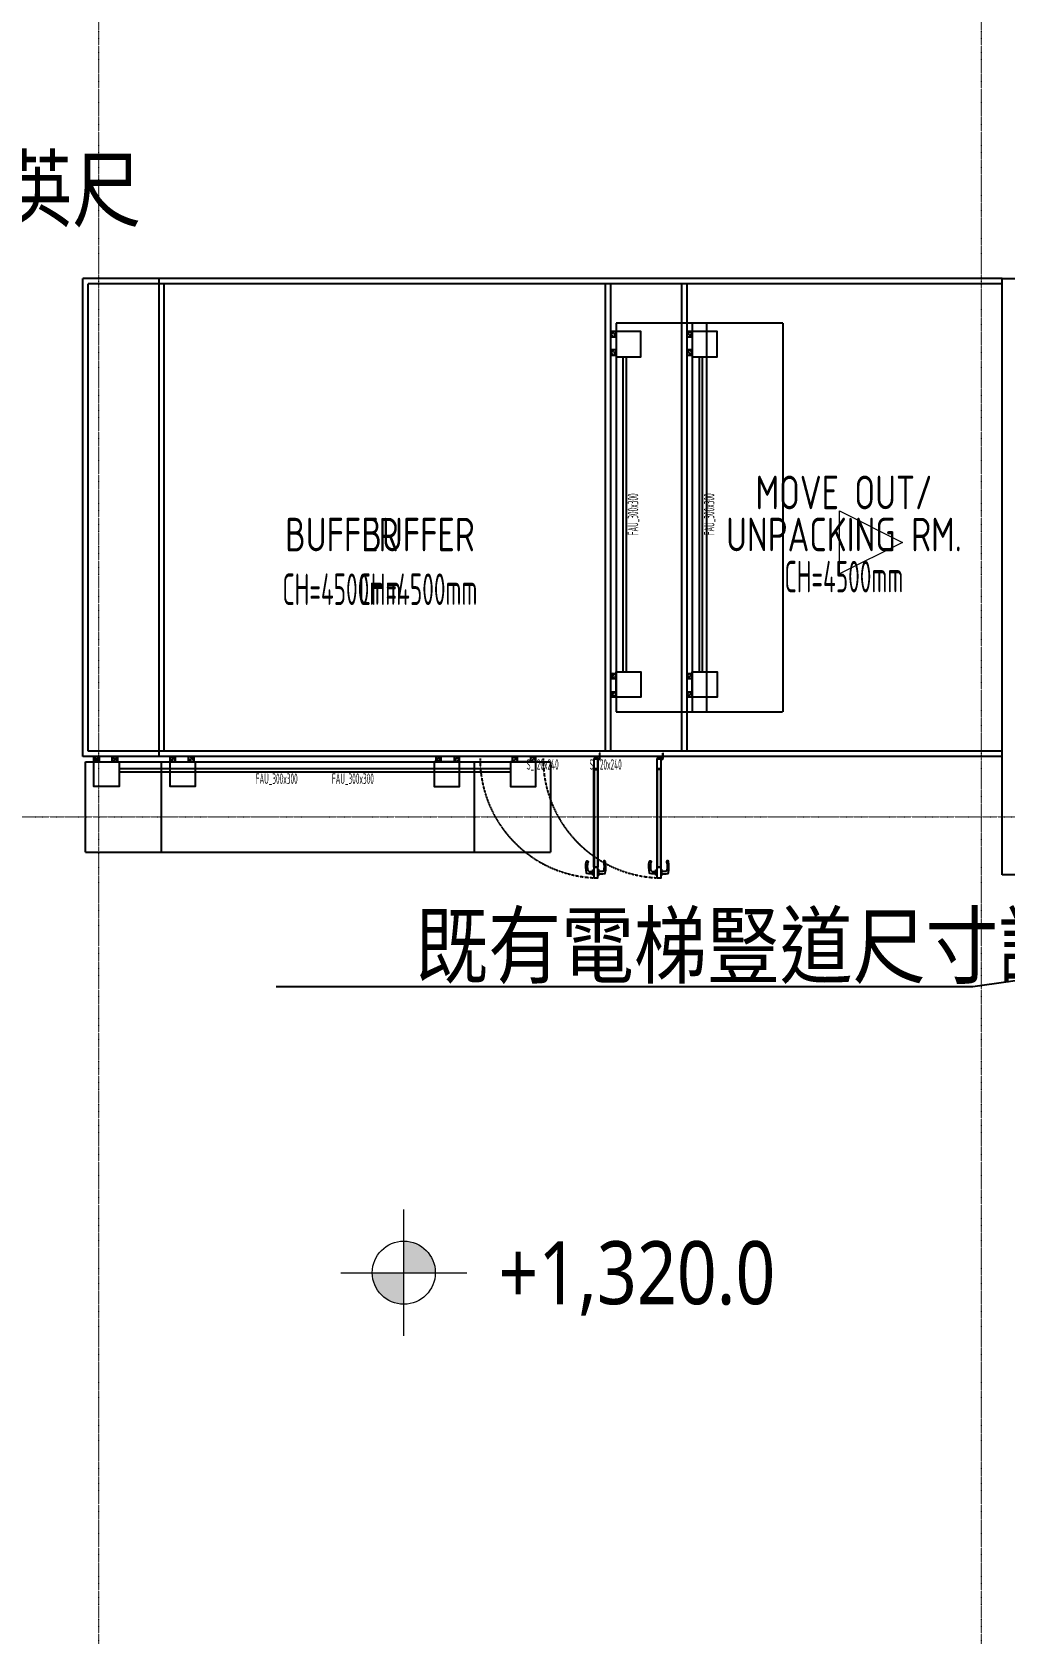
# Model space of a CAD drawing. Extents: x -32000 to 290600, y -29000 to 131250.
# Drawn here: x 226167 to 235425, y 37225 to 52470 of the extents above; entities that cross this region are included whole.
import ezdxf
from ezdxf.enums import TextEntityAlignment as Align

# ---------------------------------------------------------------- set-up
doc = ezdxf.new("R2010")
doc.units = 0
doc.header["$LTSCALE"] = 10
for name, pattern in [('H12PL3$0$JJP_三點線', [0.9, 0.3, -0.15, 0, -0.15, 0, -0.15, 0, -0.15]), ('XFDP30$0$HIDDEN', [0.3, 0.2, -0.1]), ('XFDP30$0$HIDDEN2', [0.1875, 0.125, -0.0625]), ('XFM7P30ICA$0$H12PL3$0$JJP_三點線', [0.9, 0.3, -0.15, 0, -0.15, 0, -0.15, 0, -0.15]), ('XFM7P30ICA$0$XFDP30$0$HIDDEN', [0.3, 0.2, -0.1]), ('XFM7P30ICA$0$XFDP30$0$HIDDEN2', [0.1875, 0.125, -0.0625])]:
    doc.linetypes.add(name, pattern=pattern)
for name, color, linetype in [('H12PL3$0$A-ZONE', 252, 'Continuous'), ('H12PL3$0$S-GRID', 252, 'Continuous'), ('XFDP30$0$A-CR-TT2', 1, 'Continuous'), ('XFDP30$0$A-CR-TXT', 2, 'Continuous'), ('XFDP30$0$A-Door (50K)', 2, 'Continuous'), ('XFDP30$0$A-Door-Col', 9, 'Continuous'), ('XFDP30$0$A-W-P1S (50K)', 2, 'Continuous'), ('XFDP30$0$A-W-P2D (50K)', 2, 'Continuous'), ('XFM7P30ICA$0$H12PL3$0$A-TEXT-修改說明', 252, 'Continuous'), ('XFM7P30ICA$0$H12PL3$0$Hattch', 252, 'Continuous'), ('XFM7P30ICA$0$H12PL3$0$S-GRID', 252, 'Continuous'), ('XFM7P30ICA$0$H12PL3$0$S-SLAB-SHOW', 252, 'Continuous'), ('XFM7P30ICA$0$XFDP30$0$A-CR-TT2', 1, 'Continuous'), ('XFM7P30ICA$0$XFDP30$0$A-CR-TXT', 2, 'Continuous'), ('XFM7P30ICA$0$XFDP30$0$A-Door (50K)', 2, 'Continuous'), ('XFM7P30ICA$0$XFDP30$0$A-Door-Col', 9, 'Continuous'), ('XFM7P30ICA$0$XFDP30$0$A-W-P1S (50K)', 2, 'Continuous'), ('XFM7P30ICA$0$XFDP30$0$A-W-P2D (50K)', 2, 'Continuous')]:
    doc.layers.add(name, color=color, linetype=linetype)
doc.styles.add('H12PL3$0$Standard', font='', dxfattribs={"width": 0.8})
doc.styles.add('XFDP30$0$AA-TXT', font='isocp.shx', dxfattribs={"width": 0.8, "bigfont": 'china.shx'})
doc.styles.add('XFM7P30ICA$0$H12PL3$0$dim-txt', font='isocp.shx', dxfattribs={"width": 0.7, "bigfont": 'chineset.shx'})
doc.styles.add('XFM7P30ICA$0$H12PL3$0$Standard', font='isocp.shx', dxfattribs={"bigfont": 'chineset.shx'})
doc.styles.add('XFM7P30ICA$0$XFDP30$0$AA-TXT', font='isocp.shx', dxfattribs={"width": 0.8, "bigfont": 'china.shx'})
doc.styles.get('H12PL3$0$Standard').set_extended_font_data('Microsoft JhengHei')
doc.dimstyles.new('XFM7P30ICA$0$H12PL3$0$ARCH-dim-200MM', dxfattribs={"dimscale": 200, "dimtxt": 0.3, "dimasz": 0.1, "dimexe": 0.1, "dimexo": 0.1, "dimgap": 0.05, "dimtad": 1, "dimdec": 0, "dimlfac": 10, "dimrnd": 0.5, "dimdsep": 46, "dimtxsty": 'XFM7P30ICA$0$H12PL3$0$dim-txt', "dimblk": 'XFM7P30ICA$0$H12PL3$0$_Dot', "dimcen": 2, "dimclrd": 256, "dimclre": 256, "dimclrt": 256, "dimadec": 0, "dimazin": 0, "dimtfac": 1, "dimtix": 1, "dimtmove": 2, "dimatfit": 3, "dimldrblk": 'XFM7P30ICA$0$H12PL3$0$_OBLIQUE', "dimfxl": 1, "dimtvp": 1, "dimtolj": 1, "dimarcsym": 0})
pattern_1 = [(45, (-7.8503, 41.1287), (-2.24506, 2.24506), []), (45, (-5.6053, 41.1287), (-2.24506, 2.24506), [1.5875, -0.79375])]
pattern_2 = [(45, (9.6497, 41.1277), (-2.24506, 2.24506), []), (45, (11.8947, 41.1277), (-2.24506, 2.24506), [1.5875, -0.79375])]
pattern_3 = [(135, (307.8503, 41.1287), (2.24506, 2.24506), []), (135, (305.6053, 41.1287), (2.24506, 2.24506), [1.5875, -0.79375])]
pattern_4 = [(135, (290.3503, 41.1277), (2.24506, 2.24506), []), (135, (288.1053, 41.1277), (2.24506, 2.24506), [1.5875, -0.79375])]

# ---------------------------------------------------------------- blocks, each defined once
blk = doc.blocks.new('XFDP30$0$GAD2205')
blk.add_lwpolyline([(0, 1), (0, 1), (-18, 1, -0.414214), (-18, 2), (-18, 3, -0.414214), (-18, 3), (-14, 3, 0.414214), (-13, 4), (-13, 4, 0.414214), (-14, 4), (-18, 4, -0.414214), (-18, 5), (-18, 12, -0.414214), (-18, 12), (-18, 12, 0.414214), (-18, 12), (-18, 14, 0.72636), (-19, 14), (-19, 13, 0.158507), (-19, 13), (-19, 0, 0.414214), (-19, 0), (19, 0, 0.414214), (19, 0), (19, 13, 0.158507), (19, 13), (19, 14, 0.72636), (18, 14), (18, 12, 0.414214), (18, 12, -0.414214), (18, 12), (18, 5, -0.414214), (18, 4), (14, 4, 0.414214), (13, 4), (13, 4, 0.414214), (14, 3), (18, 3, -0.414214), (18, 3), (18, 2, -0.414214), (18, 1), (0, 1)], format="xyb", close=True)
blk = doc.blocks.new('XFDP30$0$Door-S120')
for p, q in [((8.8, 110.4), (8.8, 115.3)), ((8.8, 115.3), (9.6, 115.3)), ((9.6, 110.4), (8.8, 110.4)), ((9.6, 115.3), (9.6, 110.4)), ((9.6, 114), (13.6, 114)), ((13.5, 111.8), (9.6, 111.8)), ((13.6, 114), (15, 113.9))]:
    blk.add_line(p, q)
blk.add_lwpolyline([(4, 114), (0, 114), (-1.4, 113.9, 0.327495), (-2.2, 113.2, 0.089847), (-2.4, 102.5, 1.144881), (-0.5, 102.9, -0.137079), (-0.5, 111.3, -0.349357), (0, 111.8), (4, 111.8)], format="xyb")
blk.add_lwpolyline([(4.8, 110.4), (4.8, 115.3), (4, 115.3), (4, 110.4)], close=True)
at = {"ltscale": 5}
for points in [[(8.8, 107.8), (8.8, 117.9), (4.8, 117.9), (4.8, 107.8)], [(5, 107.5), (5, 14.8), (5, 14.8), (5, 107.5)], [(8.6, 14.8), (8.5, 14.8), (8.5, 107.5), (8.6, 107.5)], [(8.8, 4.3), (8.8, 14.4), (4.8, 14.4), (4.8, 4.3)]]:
    blk.add_lwpolyline(points, close=True, dxfattribs=at)
blk.add_lwpolyline([(4.8, 107.9), (4.8, 106.7, 0.158507), (4.9, 106.7), (4.9, 106.5, 0.72636), (5, 106.6), (5, 106.7, 0.414214), (5, 106.7, -0.414214), (4.9, 106.8), (4.9, 107.5, -0.414214), (5, 107.5), (5.4, 107.5, 0.414214), (5.4, 107.5), (5.4, 107.6, 0.414214), (5.4, 107.6), (5, 107.6, -0.414214), (4.9, 107.6), (4.9, 107.8, -0.414214), (5, 107.8), (6.8, 107.8), (6.8, 107.8), (6.8, 107.8), (8.6, 107.8, -0.414214), (8.6, 107.8), (8.6, 107.6, -0.414214), (8.6, 107.6), (8.2, 107.6, 0.414214), (8.1, 107.6), (8.1, 107.5, 0.414214), (8.2, 107.5), (8.6, 107.5, -0.414214), (8.6, 107.5), (8.6, 106.8, -0.414214), (8.6, 106.7), (8.6, 106.7, 0.414214), (8.6, 106.7), (8.6, 106.6, 0.72636), (8.6, 106.5), (8.7, 106.7, 0.158507), (8.7, 106.7), (8.7, 107.9, 0.414214), (8.7, 107.9), (4.9, 107.9, 0.414214)], format="xyb", close=True, dxfattribs=at)
at = {"ltscale": 500}
for points in [[(3.2, -0.6), (3.2, 3.9), (3, 3.9), (3, -0.6)], [(8.5, 4.8), (4, 4.8), (4, 4.6), (8.5, 4.6)]]:
    blk.add_lwpolyline(points, close=True, dxfattribs=at)
at = {"linetype": 'XFDP30$0$HIDDEN', "ltscale": 0.1}
blk.add_arc((3.4, 4.4), 113.6, 0, 86.7594, dxfattribs=at)
at = {"extrusion": (0, 0, -1)}
for centre, major_axis, start_param, end_param in [((13.5, 111.2), (-0.417, 0.417), 0.901482, 2.245889), ((-0.8, 107.1), (10.9, 10.9), 0.51383, 1.058752), ((14.9, 113), (-0.624, 0.624), 0.866962, 2.13291), ((-13.8, 107.3), (21.3, 21.3), 0.585307, 0.943734), ((15, 102.6), (0.707, 0.707), 0.872811, 4.284184)]:
    blk.add_ellipse(centre, major_axis=major_axis, ratio=1, start_param=start_param, end_param=end_param, dxfattribs=at)
at = {"ltscale": 500, "extrusion": (0, 0, -1)}
blk.add_ellipse((3.4, 4.4), major_axis=(-0.495, 0.495), ratio=1, start_param=5.497787, end_param=11.780972, dxfattribs=at)
at = {"ltscale": 5, "xscale": 0.1000000000058208, "yscale": 0.1000000000058208, "zscale": 0.1000000000058208}
blk.add_blockref('XFDP30$0$GAD2205', (6.8, 14.3), dxfattribs=at)
at = {"color": 9, "style": 'XFDP30$0$AA-TXT', "width": 0.45}
blk.add_attdef('120X240', text='', height=10, dxfattribs=at).set_placement((57.5, 10), align=Align.MIDDLE_CENTER)
blk = doc.blocks.new('XFDP30$0$High-speed Turbo_300x000')
at = {"layer": 'XFDP30$0$A-Door-Col'}
h = blk.add_hatch(dxfattribs=at)
h.set_pattern_fill('ANSI33', color=256, scale=0.5, style=0)
h.set_pattern_definition(pattern_1)
h.paths.add_polyline_path([(-24, 5), (-19, 5), (-19, 0), (-24, 0)])
h = blk.add_hatch(dxfattribs=at)
h.set_pattern_fill('ANSI33', color=256, scale=0.5, style=0)
h.set_pattern_definition(pattern_2)
h.paths.add_polyline_path([(-6.5, 5), (-1.5, 5), (-1.5, 0), (-6.5, 0)])
h = blk.add_hatch(dxfattribs=at)
h.set_pattern_fill('ANSI33', color=256, scale=0.5, style=0)
h.set_pattern_definition(pattern_4)
h.paths.add_polyline_path([(306.5, 5), (301.5, 5), (301.5, 0), (306.5, 0)])
h = blk.add_hatch(dxfattribs=at)
h.set_pattern_fill('ANSI33', color=256, scale=0.5, style=0)
h.set_pattern_definition(pattern_3)
h.paths.add_polyline_path([(324, 5), (319, 5), (319, 0), (324, 0)])
at = {"color": 1, "linetype": 'XFDP30$0$HIDDEN2', "ltscale": 0.5}
for p, q in [((-38, 0), (-38, -86)), ((332, 0), (-38, 0)), ((332, -86), (332, 0)), ((332, -86), (-38, -86))]:
    blk.add_line(p, q, dxfattribs=at)
at = {"linetype": 'XFDP30$0$HIDDEN2', "ltscale": 0.5}
for p, q in [((300, -6.5), (0, -6.5)), ((300, -9.5), (0, -9.5))]:
    blk.add_line(p, q, dxfattribs=at)
at = {"linetype": 'Continuous'}
for points in [[(0, 0), (0, -23.5), (-24, -23.5), (-24, 0)], [(300, 0), (300, -23.5), (324, -23.5), (324, 0)]]:
    blk.add_lwpolyline(points, close=True, dxfattribs=at)
at = {"layer": 'XFDP30$0$A-Door-Col', "linetype": 'XFDP30$0$HIDDEN2', "ltscale": 0.5}
blk.add_lwpolyline([(-24, 5), (324, 5), (324, 0), (-24, 0)], close=True, dxfattribs=at)
at = {"layer": 'XFDP30$0$A-Door-Col'}
for points in [[(-24, 5), (-19, 5), (-19, 0), (-24, 0)], [(-6.5, 5), (-1.5, 5), (-1.5, 0), (-6.5, 0)], [(306.5, 5), (301.5, 5), (301.5, 0), (306.5, 0)], [(324, 5), (319, 5), (319, 0), (324, 0)]]:
    blk.add_lwpolyline(points, close=True, dxfattribs=at)
at = {"color": 9, "style": 'XFDP30$0$AA-TXT', "width": 0.45}
blk.add_attdef('300X000', text='', height=10, dxfattribs=at).set_placement((150, -16.5), align=Align.MIDDLE)
blk = doc.blocks.new('XFDP30')
at = {"layer": 'XFDP30$0$A-W-P1S (50K)'}
for p, q in [((235400, 44450), (235400, 50125)), ((235400, 50125), (243051, 50125)), ((239840, 44450), (235400, 44450))]:
    blk.add_line(p, q, dxfattribs=at)
at = {"layer": 'XFDP30$0$A-W-P2D (50K)'}
for p, q in [((226650, 45575), (226650, 50125)), ((235400, 50125), (226650, 50125)), ((226700, 45625), (226700, 50075)), ((235400, 50075), (226700, 50075)), ((231625, 45625), (231625, 50075)), ((231675, 45625), (231675, 50075)), ((235400, 45625), (226700, 45625)), ((235400, 45575), (226650, 45575))]:
    blk.add_line(p, q, dxfattribs=at)
at = {"layer": 'XFDP30$0$A-Door (50K)', "xscale": 10, "yscale": 10, "zscale": 10, "rotation": 90}
blk.add_blockref('XFDP30$0$High-speed Turbo_300x000', (231725, 46380), dxfattribs=at).add_auto_attribs({'300X000': 'FAU_300x300'})
at = {"layer": 'XFDP30$0$A-Door (50K)'}
ref = blk.add_blockref('XFDP30$0$Door-S120', (231600, 45600, 0), dxfattribs=dict(at, xscale=10, yscale=10, zscale=10, rotation=180))
ref.add_attrib('120X240', 'S_120x240', dxfattribs={"layer": '0', "color": 9, "height": 100, "rotation": 180, "style": 'XFDP30$0$AA-TXT', "text_generation_flag": 6, "width": 0.45}).set_placement((231025, 45500, 0), align=Align.MIDDLE_CENTER)
ref = blk.add_blockref('XFDP30$0$High-speed Turbo_300x000', (229995, 45525), dxfattribs=dict(at, xscale=-10, yscale=10, zscale=10))
ref.add_attrib('300X000', 'FAU_300x300', dxfattribs={"layer": '0', "color": 9, "height": 100, "rotation": 180, "style": 'XFDP30$0$AA-TXT', "text_generation_flag": 6, "width": 0.45}).set_placement((228495, 45360), align=Align.MIDDLE)
at = {"layer": 'XFDP30$0$A-CR-TT2', "style": 'XFDP30$0$AA-TXT', "width": 0.6}
for p in [(233893, 47288), (229115, 47168)]:
    blk.add_text('CH=4500mm', height=300, dxfattribs=at).set_placement(p, align=Align.MIDDLE)
at = {"layer": 'XFDP30$0$A-CR-TXT', "style": 'XFDP30$0$AA-TXT', "width": 0.8}
for s, p in [('MOVE OUT/', (233893, 48088)), ('UNPACKING RM.', (233893, 47688))]:
    blk.add_text(s, height=320, dxfattribs=at).set_placement(p, align=Align.MIDDLE_CENTER)
blk.add_text('BUFFER', height=320, dxfattribs=at).set_placement((229115, 47688), align=Align.MIDDLE)
blk = doc.blocks.new('H12PL3')
at = {"layer": 'H12PL3$0$S-GRID', "linetype": 'H12PL3$0$JJP_三點線', "lineweight": 0}
for p, q in [((226800, 128250), (226800, -28000)), ((235200, 128250), (235200, -28000)), ((-29000, 45000), (289600, 45000))]:
    blk.add_line(p, q, dxfattribs=at)
blk.add_blockref('XFDP30', (0, 0))
at = {"layer": 'H12PL3$0$A-ZONE', "lineweight": 0, "insert": (224394.5, 51276.92), "char_height": 600, "attachment_point": 2, "style": 'H12PL3$0$Standard'}
blk.add_mtext('\\A1;\\pt0,1320;62,257.68{\\H0.66x;\\S^  ;} 平方英尺{\\H0.66x;\\S^  ;}', dxfattribs=at)
blk = doc.blocks.new('XFM7P30ICA$0$XFDP30$0$GAD2205')
blk.add_lwpolyline([(0, 1), (0, 1), (-18, 1, -0.414214), (-18, 2), (-18, 3, -0.414214), (-18, 3), (-14, 3, 0.414214), (-13, 4), (-13, 4, 0.414214), (-14, 4), (-18, 4, -0.414214), (-18, 5), (-18, 12, -0.414214), (-18, 12), (-18, 12, 0.414214), (-18, 12), (-18, 14, 0.72636), (-19, 14), (-19, 13, 0.158507), (-19, 13), (-19, 0, 0.414214), (-19, 0), (19, 0, 0.414214), (19, 0), (19, 13, 0.158507), (19, 13), (19, 14, 0.72636), (18, 14), (18, 12, 0.414214), (18, 12, -0.414214), (18, 12), (18, 5, -0.414214), (18, 4), (14, 4, 0.414214), (13, 4), (13, 4, 0.414214), (14, 3), (18, 3, -0.414214), (18, 3), (18, 2, -0.414214), (18, 1), (0, 1)], format="xyb", close=True)
blk = doc.blocks.new('XFM7P30ICA$0$XFDP30$0$Door-S120')
for p, q in [((8.8, 110.4), (8.8, 115.3)), ((8.8, 115.3), (9.6, 115.3)), ((9.6, 110.4), (8.8, 110.4)), ((9.6, 115.3), (9.6, 110.4)), ((9.6, 114), (13.6, 114)), ((13.5, 111.8), (9.6, 111.8)), ((13.6, 114), (15, 113.9))]:
    blk.add_line(p, q)
blk.add_lwpolyline([(4, 114), (0, 114), (-1.4, 113.9, 0.327495), (-2.2, 113.2, 0.089847), (-2.4, 102.5, 1.144881), (-0.5, 102.9, -0.137079), (-0.5, 111.3, -0.349357), (0, 111.8), (4, 111.8)], format="xyb")
blk.add_lwpolyline([(4.8, 110.4), (4.8, 115.3), (4, 115.3), (4, 110.4)], close=True)
at = {"ltscale": 5}
for points in [[(8.8, 107.8), (8.8, 117.9), (4.8, 117.9), (4.8, 107.8)], [(5, 107.5), (5, 14.8), (5, 14.8), (5, 107.5)], [(8.6, 14.8), (8.5, 14.8), (8.5, 107.5), (8.6, 107.5)], [(8.8, 4.3), (8.8, 14.4), (4.8, 14.4), (4.8, 4.3)]]:
    blk.add_lwpolyline(points, close=True, dxfattribs=at)
blk.add_lwpolyline([(4.8, 107.9), (4.8, 106.7, 0.158507), (4.9, 106.7), (4.9, 106.5, 0.72636), (5, 106.6), (5, 106.7, 0.414214), (5, 106.7, -0.414214), (4.9, 106.8), (4.9, 107.5, -0.414214), (5, 107.5), (5.4, 107.5, 0.414214), (5.4, 107.5), (5.4, 107.6, 0.414214), (5.4, 107.6), (5, 107.6, -0.414214), (4.9, 107.6), (4.9, 107.8, -0.414214), (5, 107.8), (6.8, 107.8), (6.8, 107.8), (6.8, 107.8), (8.6, 107.8, -0.414214), (8.6, 107.8), (8.6, 107.6, -0.414214), (8.6, 107.6), (8.2, 107.6, 0.414214), (8.1, 107.6), (8.1, 107.5, 0.414214), (8.2, 107.5), (8.6, 107.5, -0.414214), (8.6, 107.5), (8.6, 106.8, -0.414214), (8.6, 106.7), (8.6, 106.7, 0.414214), (8.6, 106.7), (8.6, 106.6, 0.72636), (8.6, 106.5), (8.7, 106.7, 0.158507), (8.7, 106.7), (8.7, 107.9, 0.414214), (8.7, 107.9), (4.9, 107.9, 0.414214)], format="xyb", close=True, dxfattribs=at)
at = {"ltscale": 500}
for points in [[(3.2, -0.6), (3.2, 3.9), (3, 3.9), (3, -0.6)], [(8.5, 4.8), (4, 4.8), (4, 4.6), (8.5, 4.6)]]:
    blk.add_lwpolyline(points, close=True, dxfattribs=at)
at = {"linetype": 'XFM7P30ICA$0$XFDP30$0$HIDDEN', "ltscale": 0.1}
blk.add_arc((3.4, 4.4), 113.6, 0, 86.7594, dxfattribs=at)
at = {"extrusion": (0, 0, -1)}
for centre, major_axis, start_param, end_param in [((13.5, 111.2), (-0.417, 0.417), 0.901482, 2.245889), ((-0.8, 107.1), (10.9, 10.9), 0.51383, 1.058752), ((14.9, 113), (-0.624, 0.624), 0.866962, 2.13291), ((-13.8, 107.3), (21.3, 21.3), 0.585307, 0.943734), ((15, 102.6), (0.707, 0.707), 0.872811, 4.284184)]:
    blk.add_ellipse(centre, major_axis=major_axis, ratio=1, start_param=start_param, end_param=end_param, dxfattribs=at)
at = {"ltscale": 500, "extrusion": (0, 0, -1)}
blk.add_ellipse((3.4, 4.4), major_axis=(-0.495, 0.495), ratio=1, start_param=5.497787, end_param=11.780972, dxfattribs=at)
at = {"ltscale": 5, "xscale": 0.1000000000058208, "yscale": 0.1000000000058208, "zscale": 0.1000000000058208}
blk.add_blockref('XFM7P30ICA$0$XFDP30$0$GAD2205', (6.8, 14.3), dxfattribs=at)
at = {"color": 9, "style": 'XFM7P30ICA$0$XFDP30$0$AA-TXT', "width": 0.45}
blk.add_attdef('120X240', text='', height=10, dxfattribs=at).set_placement((57.5, 10), align=Align.MIDDLE_CENTER)
blk = doc.blocks.new('XFM7P30ICA$0$XFDP30$0$High-speed Turbo_300x000')
at = {"layer": 'XFM7P30ICA$0$XFDP30$0$A-Door-Col'}
h = blk.add_hatch(dxfattribs=at)
h.set_pattern_fill('ANSI33', color=256, scale=0.5, style=0)
h.set_pattern_definition(pattern_1)
h.paths.add_polyline_path([(-24, 5), (-19, 5), (-19, 0), (-24, 0)])
h = blk.add_hatch(dxfattribs=at)
h.set_pattern_fill('ANSI33', color=256, scale=0.5, style=0)
h.set_pattern_definition(pattern_2)
h.paths.add_polyline_path([(-6.5, 5), (-1.5, 5), (-1.5, 0), (-6.5, 0)])
h = blk.add_hatch(dxfattribs=at)
h.set_pattern_fill('ANSI33', color=256, scale=0.5, style=0)
h.set_pattern_definition(pattern_4)
h.paths.add_polyline_path([(306.5, 5), (301.5, 5), (301.5, 0), (306.5, 0)])
h = blk.add_hatch(dxfattribs=at)
h.set_pattern_fill('ANSI33', color=256, scale=0.5, style=0)
h.set_pattern_definition(pattern_3)
h.paths.add_polyline_path([(324, 5), (319, 5), (319, 0), (324, 0)])
at = {"color": 1, "linetype": 'XFM7P30ICA$0$XFDP30$0$HIDDEN2', "ltscale": 0.5}
for p, q in [((-38, 0), (-38, -86)), ((332, 0), (-38, 0)), ((332, -86), (332, 0)), ((332, -86), (-38, -86))]:
    blk.add_line(p, q, dxfattribs=at)
at = {"linetype": 'XFM7P30ICA$0$XFDP30$0$HIDDEN2', "ltscale": 0.5}
for p, q in [((300, -6.5), (0, -6.5)), ((300, -9.5), (0, -9.5))]:
    blk.add_line(p, q, dxfattribs=at)
at = {"linetype": 'Continuous'}
for points in [[(0, 0), (0, -23.5), (-24, -23.5), (-24, 0)], [(300, 0), (300, -23.5), (324, -23.5), (324, 0)]]:
    blk.add_lwpolyline(points, close=True, dxfattribs=at)
at = {"layer": 'XFM7P30ICA$0$XFDP30$0$A-Door-Col', "linetype": 'XFM7P30ICA$0$XFDP30$0$HIDDEN2', "ltscale": 0.5}
blk.add_lwpolyline([(-24, 5), (324, 5), (324, 0), (-24, 0)], close=True, dxfattribs=at)
at = {"layer": 'XFM7P30ICA$0$XFDP30$0$A-Door-Col'}
for points in [[(-24, 5), (-19, 5), (-19, 0), (-24, 0)], [(-6.5, 5), (-1.5, 5), (-1.5, 0), (-6.5, 0)], [(306.5, 5), (301.5, 5), (301.5, 0), (306.5, 0)], [(324, 5), (319, 5), (319, 0), (324, 0)]]:
    blk.add_lwpolyline(points, close=True, dxfattribs=at)
at = {"color": 9, "style": 'XFM7P30ICA$0$XFDP30$0$AA-TXT', "width": 0.45}
blk.add_attdef('300X000', text='', height=10, dxfattribs=at).set_placement((150, -16.5), align=Align.MIDDLE)
blk = doc.blocks.new('XFM7P30ICA$0$XFDP30')
at = {"layer": 'XFM7P30ICA$0$XFDP30$0$A-W-P1S (50K)'}
for p, q in [((235400, 44450), (235400, 50125)), ((235400, 50125), (243051, 50125)), ((239840, 44450), (235400, 44450))]:
    blk.add_line(p, q, dxfattribs=at)
at = {"layer": 'XFM7P30ICA$0$XFDP30$0$A-W-P2D (50K)'}
for p, q in [((227375, 45575), (227375, 50125)), ((235400, 50125), (227375, 50125)), ((227425, 45625), (227425, 50075)), ((235400, 50075), (227425, 50075)), ((232350, 45625), (232350, 50075)), ((232400, 45625), (232400, 50075)), ((235400, 45625), (227425, 45625)), ((235400, 45575), (227375, 45575))]:
    blk.add_line(p, q, dxfattribs=at)
at = {"layer": 'XFM7P30ICA$0$XFDP30$0$A-Door (50K)', "xscale": 10, "yscale": 10, "zscale": 10, "rotation": 90.00000000000001}
blk.add_blockref('XFM7P30ICA$0$XFDP30$0$High-speed Turbo_300x000', (232450, 46380), dxfattribs=at).add_auto_attribs({'300X000': 'FAU_300x300'})
at = {"layer": 'XFM7P30ICA$0$XFDP30$0$A-Door (50K)'}
ref = blk.add_blockref('XFM7P30ICA$0$XFDP30$0$Door-S120', (232200, 45600), dxfattribs=dict(at, xscale=10, yscale=10, zscale=10, rotation=180))
ref.add_attrib('120X240', 'S_120x240', dxfattribs={"layer": '0', "color": 9, "height": 100, "rotation": 180, "style": 'XFM7P30ICA$0$XFDP30$0$AA-TXT', "text_generation_flag": 6, "width": 0.45}).set_placement((231625, 45500), align=Align.MIDDLE_CENTER)
ref = blk.add_blockref('XFM7P30ICA$0$XFDP30$0$High-speed Turbo_300x000', (230720, 45525), dxfattribs=dict(at, xscale=-10, yscale=10, zscale=10))
ref.add_attrib('300X000', 'FAU_300x300', dxfattribs={"layer": '0', "color": 9, "height": 100, "rotation": 180, "style": 'XFM7P30ICA$0$XFDP30$0$AA-TXT', "text_generation_flag": 6, "width": 0.45}).set_placement((229220, 45360), align=Align.MIDDLE)
at = {"layer": 'XFM7P30ICA$0$XFDP30$0$A-CR-TT2', "style": 'XFM7P30ICA$0$XFDP30$0$AA-TXT', "width": 0.6}
for p in [(233893, 47288), (229840, 47168)]:
    blk.add_text('CH=4500mm', height=300, dxfattribs=at).set_placement(p, align=Align.MIDDLE)
at = {"layer": 'XFM7P30ICA$0$XFDP30$0$A-CR-TXT', "style": 'XFM7P30ICA$0$XFDP30$0$AA-TXT', "width": 0.8}
for s, p in [('MOVE OUT/', (233893, 48088)), ('UNPACKING RM.', (233893, 47688))]:
    blk.add_text(s, height=320, dxfattribs=at).set_placement(p, align=Align.MIDDLE_CENTER)
blk.add_text('BUFFER', height=320, dxfattribs=at).set_placement((229840, 47688), align=Align.MIDDLE)
blk = doc.blocks.new('XFM7P30ICA$0$H12PL3$0$_Dot')
at = {"color": 0, "linetype": 'ByBlock', "lineweight": -2}
blk.add_line((-0.5, 0), (-1, 0), dxfattribs=at)
at = {"color": 0, "linetype": 'ByBlock', "const_width": 0.5}
blk.add_lwpolyline([(-0.25, 0, 1), (0.25, 0, 1)], format="xyb", close=True, dxfattribs=at)
blk = doc.blocks.new('XFM7P30ICA$0$H12PL3$0$_OBLIQUE')
at = {"color": 0, "linetype": 'ByBlock', "lineweight": -2}
blk.add_line((-0.5, -0.5), (0.5, 0.5), dxfattribs=at)
blk = doc.blocks.new('XFM7P30ICA$0$H12PL3')
at = {"layer": 'XFM7P30ICA$0$H12PL3$0$Hattch', "linetype": 'Continuous', "lineweight": 0}
for points in [[(229704.51, 40663.24), (230004.51, 40663.24), (229981.68, 40778.05), (229916.64, 40875.38), (229819.32, 40940.41), (229704.51, 40963.24)], [(229704.51, 40663.24), (229404.51, 40663.24), (229427.35, 40548.44), (229492.38, 40451.11), (229589.71, 40386.08), (229704.51, 40363.24)]]:
    blk.add_hatch(color=256, dxfattribs=at).paths.add_polyline_path(points)
at = {"layer": 'XFM7P30ICA$0$H12PL3$0$Hattch', "lineweight": 0, "flags": 128}
blk.add_lwpolyline([(233850, 47312.5), (233850, 47912.5), (234450, 47612.5)], close=True, dxfattribs=at)
at = {"layer": 'XFM7P30ICA$0$H12PL3$0$S-GRID', "linetype": 'XFM7P30ICA$0$H12PL3$0$JJP_三點線', "lineweight": 0}
for p, q in [((226800, 128250), (226800, -28000)), ((235200, 128250), (235200, -28000)), ((-29000, 45000), (289600, 45000))]:
    blk.add_line(p, q, dxfattribs=at)
at = {"layer": 'XFM7P30ICA$0$H12PL3$0$S-SLAB-SHOW', "lineweight": 0}
for p, q in [((229704.51, 40063.24), (229704.51, 41263.24)), ((229104.51, 40663.24), (230304.51, 40663.24))]:
    blk.add_line(p, q, dxfattribs=at)
blk.add_circle((229704.51, 40663.24), 300, dxfattribs=at)
blk.add_blockref('XFM7P30ICA$0$XFDP30', (0, 0))
at = {"layer": 'XFM7P30ICA$0$H12PL3$0$A-TEXT-修改說明', "linetype": 'Continuous', "lineweight": 0, "insert": (229812.69, 43742.35), "char_height": 598.4677, "attachment_point": 4, "style": 'XFM7P30ICA$0$H12PL3$0$Standard'}
blk.add_mtext('\\A1;{\\fMicrosoft JhengHei|b0|i0|c136|p34;\\W0.85;既有電梯豎道尺寸調整}', dxfattribs=at)
at = {"layer": 'XFM7P30ICA$0$H12PL3$0$S-SLAB-SHOW', "lineweight": 0, "insert": (230604.51, 40254.55), "char_height": 600, "attachment_point": 7, "style": 'XFM7P30ICA$0$H12PL3$0$Standard'}
blk.add_mtext('\\A1;{\\fMicrosoft JhengHei|b0|i0|c136|p34;\\W0.85;+1,320.0}', dxfattribs=at)
at = {"layer": 'XFM7P30ICA$0$H12PL3$0$A-TEXT-修改說明', "lineweight": 0, "annotation_type": 0, "has_hookline": 1, "hookline_direction": 1, "text_width": 6619.31}
blk.add_leader([(239250, 45350), (237666.55, 43742.35), (235118.14, 43382.11)], dimstyle='XFM7P30ICA$0$H12PL3$0$ARCH-dim-200MM', dxfattribs=at)
blk = doc.blocks.new('XFM7P30ICA')
for name in ['XFM7P30ICA$0$H12PL3', 'XFM7P30ICA$0$XFDP30']:
    blk.add_blockref(name, (0, 0))

msp = doc.modelspace()

# ---------------------------------------------------------------- block references
for name in ['H12PL3', 'XFM7P30ICA']:
    msp.add_blockref(name, (0, 0))

doc.saveas('drawing.dxf')
